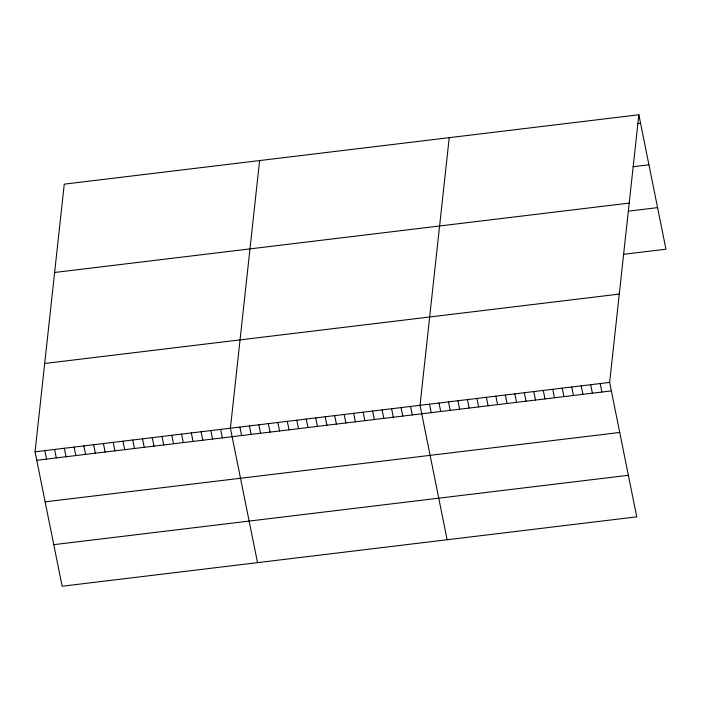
<?xml version="1.0" encoding="UTF-8"?>
<svg xmlns="http://www.w3.org/2000/svg" width="701" height="701" viewBox="0 0 701 701"><rect width="100%" height="100%" fill="white"/><g stroke="black" fill="none" stroke-linecap="round" stroke-linejoin="round"><path stroke-width="1.05" d="M638.848 114.762L609.642 382.413L636.745 516.847L62.152 586.238L35.05 451.803L64.255 184.153L638.848 114.762L665.95 249.197L623.811 254.288M259.615 160.564L230.41 428.206L257.521 562.64M449.227 137.668L420.03 405.309L447.133 539.744M637.393 123.63L640.556 123.245M633.134 166.724L648.933 164.814M54.617 272.479L629.209 203.088M629.13 211.071L657.573 207.636M44.689 363.477L619.281 294.087M35.05 451.803L609.642 382.413M36.759 460.285L611.351 390.895M45.144 501.846L619.737 432.456M53.775 544.668L628.368 475.287M600.161 383.561L601.87 392.043M590.68 384.7L592.389 393.182M581.199 385.848L582.908 394.33M571.718 386.996L573.427 395.478M562.237 388.135L563.946 396.617M552.756 389.283L554.465 397.765M543.275 390.431L544.984 398.913M533.794 391.57L535.503 400.052M524.313 392.718L526.022 401.2M514.832 393.866L516.541 402.348M505.351 395.005L507.068 403.487M495.87 396.153L497.587 404.635M486.389 397.301L488.106 405.783M476.908 398.44L478.625 406.922M467.427 399.588L469.144 408.07M457.946 400.735L459.663 409.218M448.465 401.875L450.182 410.357M438.992 403.022L440.701 411.505M429.511 404.17L431.22 412.652M410.549 406.457L412.258 414.939M401.068 407.605L402.777 416.087M391.587 408.744L393.296 417.226M382.106 409.892L383.815 418.374M372.625 411.04L374.334 419.522M363.144 412.179L364.853 420.661M353.663 413.327L355.372 421.809M344.182 414.466L345.891 422.957M334.701 415.614L336.41 424.096M325.22 416.762L326.929 425.244M315.739 417.901L317.448 426.392M306.258 419.049L307.967 427.531M296.777 420.197L298.486 428.679M287.296 421.336L289.005 429.818M277.815 422.484L279.524 430.966M268.334 423.632L270.043 432.114M258.853 424.771L260.562 433.253M249.372 425.919L251.081 434.401M239.891 427.067L241.6 435.549M220.64 429.389L222.357 437.871M210.878 430.572L212.587 439.054M201.108 431.746L202.817 440.228M191.338 432.929L193.047 441.411M181.568 434.103L183.285 442.594M171.806 435.286L173.515 443.768M162.036 436.469L163.745 444.951M152.266 437.643L153.975 446.125M142.496 438.826L144.213 447.308M132.734 440.009L134.443 448.491M122.964 441.183L124.673 449.665M113.194 442.366L114.903 450.848M103.424 443.54L105.132 452.022M93.662 444.723L95.371 453.205M83.892 445.906L85.601 454.388M74.122 447.08L75.831 455.562M64.352 448.263L66.06 456.745M54.59 449.446L56.299 457.928M44.82 450.62L46.529 459.102"/></g></svg>
